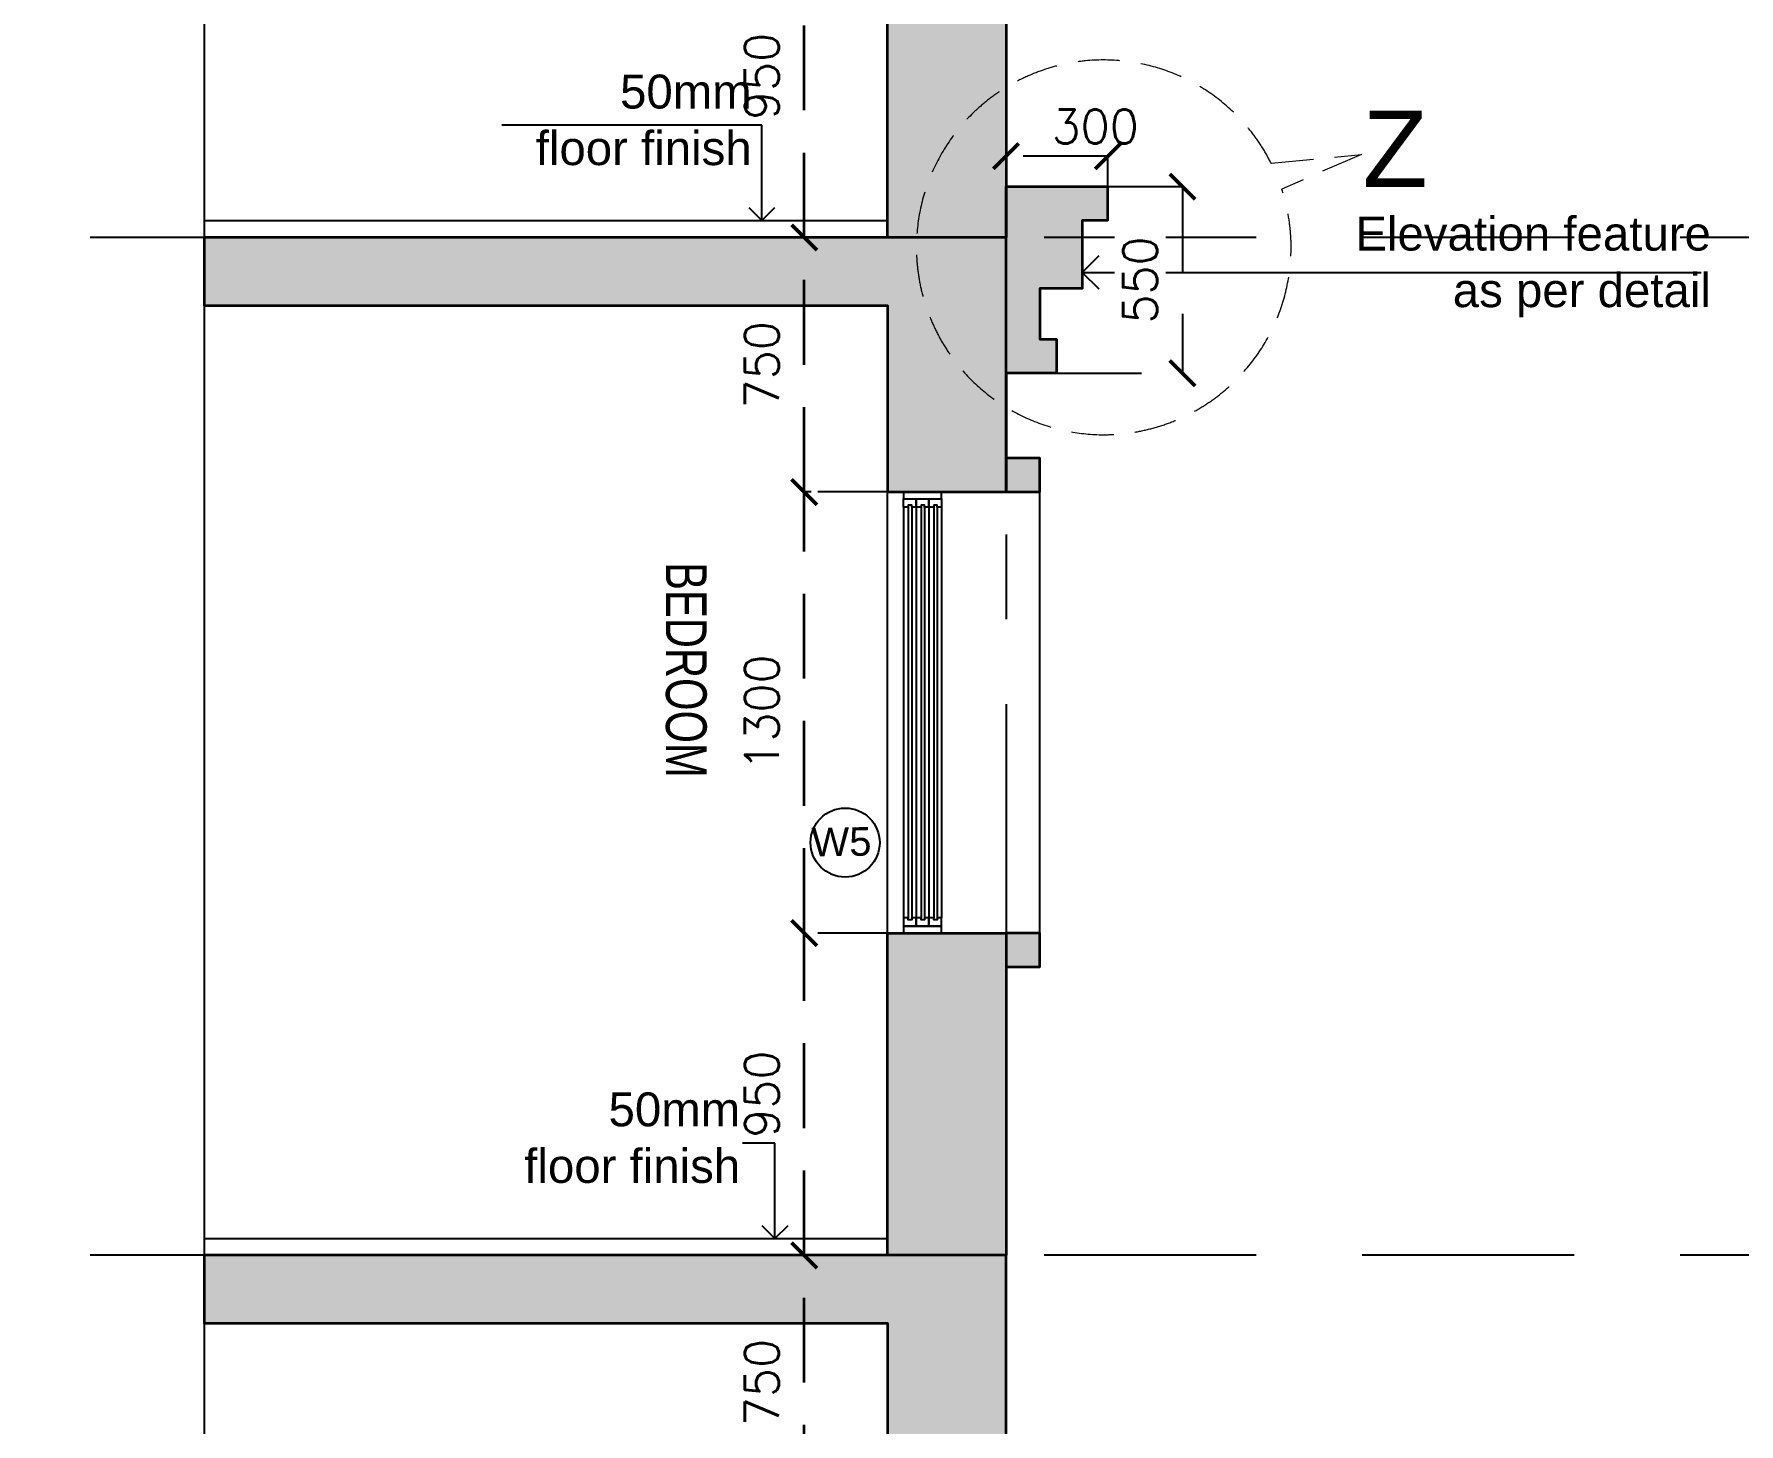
# Model space of a CAD drawing. Header units: millimetres. Extents: x 1066295 to 1300022, y -5734212 to -5454663.
# Drawn here: x 1225750 to 1230775, y -5544490 to -5540394 of the extents above; entities that cross this region are included whole.
import ezdxf
from ezdxf.enums import TextEntityAlignment as Align

# ---------------------------------------------------------------- set-up
doc = ezdxf.new("R2010")
doc.units = ezdxf.units.MM
doc.header["$LTSCALE"] = 1000
doc.header["$MEASUREMENT"] = 0
for name, pattern in [('AUDIT_D_120904163729-0', [0]), ('T9_PROFILE SECTIONS$0$HIDDEN', [0.375, 0.25, -0.125]), ('T9_PROFILE SECTIONS$0$HIDDEN2', [0.1875, 0.125, -0.0625]), ('T9_PROFILE SECTIONS$0$T10(T7 IS SIMILAR BUT MIRROR) - DIMENSION & TEXTING$0$HIDDEN', [0.375, 0.25, -0.125]), ('T9_PROFILE SECTIONS$0$T8_PROFILE SECTIONS$0$AUDIT_D_120904163729-0', [0]), ('T9_PROFILE SECTIONS$0$T8_PROFILE SECTIONS$0$HIDDEN', [0.375, 0.25, -0.125]), ('T9_PROFILE SECTIONS$0$T8_PROFILE SECTIONS$0$PHANTOM2', [1.25, 0.625, -0.125, 0.125, -0.125, 0.125, -0.125])]:
    doc.linetypes.add(name, pattern=pattern)
doc.layers.get('0').update_dxf_attribs({"linetype": 'AUDIT_D_120904163729-0'})
for name, color, linetype in [('T9_PROFILE SECTIONS$0$LEVEL', 7, 'Continuous'), ('T9_PROFILE SECTIONS$0$T10(T7 IS SIMILAR BUT MIRROR) - DIMENSION & TEXTING$0$A-DIMENSIONS', 2, 'T9_PROFILE SECTIONS$0$T10(T7 IS SIMILAR BUT MIRROR) - DIMENSION & TEXTING$0$HIDDEN'), ('T9_PROFILE SECTIONS$0$T8_PROFILE SECTIONS$0$A-BUILDING LINE TURNS HERE', 252, 'T9_PROFILE SECTIONS$0$T8_PROFILE SECTIONS$0$PHANTOM2'), ('T9_PROFILE SECTIONS$0$T8_PROFILE SECTIONS$0$a-ele', 8, 'Continuous'), ('T9_PROFILE SECTIONS$0$T8_PROFILE SECTIONS$0$a-window', 5, 'Continuous'), ('T9_PROFILE SECTIONS$0$T8_PROFILE SECTIONS$0$F.F.L', 36, 'Continuous'), ('T9_PROFILE SECTIONS$0$T8_PROFILE SECTIONS$0$HATCH 150', 8, 'Continuous'), ('T9_PROFILE SECTIONS$0$T8_PROFILE SECTIONS$0$Leader', 2, 'T9_PROFILE SECTIONS$0$T8_PROFILE SECTIONS$0$AUDIT_D_120904163729-0'), ('T9_PROFILE SECTIONS$0$T8_PROFILE SECTIONS$0$TEXT ROOM', 7, 'Continuous'), ('T9_PROFILE SECTIONS$0$T8_PROFILE SECTIONS$0$TYPICAL UNITS$0$a-door-no', 104, 'Continuous')]:
    doc.layers.add(name, color=color, linetype=linetype)
for name, color, linetype, lineweight in [('T9_PROFILE SECTIONS$0$R0-18-10-2014-T1-1st Podium Floor Plan$0$Text', 7, 'Continuous', 0), ('T9_PROFILE SECTIONS$0$T8_PROFILE SECTIONS$0$A-DIMENSION', 2, 'Continuous', 35), ('T9_PROFILE SECTIONS$0$T8_PROFILE SECTIONS$0$A-SLAB', 3, 'Continuous', 35), ('T9_PROFILE SECTIONS$0$T8_PROFILE SECTIONS$0$a-Text', 4, 'Continuous', 0), ('T9_PROFILE SECTIONS$0$T8_PROFILE SECTIONS$0$R0-18-10-2014-T1-1st Podium Floor Plan$0$Text', 7, 'Continuous', 0)]:
    doc.layers.add(name, color=color, linetype=linetype, lineweight=lineweight)
doc.styles.add('T9_PROFILE SECTIONS$0$ARIAL ARROW', font='arial.ttf')
doc.styles.add('T9_PROFILE SECTIONS$0$Romans 1', font='romans.shx', dxfattribs={"height": 100})
doc.styles.add('T9_PROFILE SECTIONS$0$T8_PROFILE SECTIONS$0$ARIAL ARROW', font='arial.ttf')
doc.styles.add('T9_PROFILE SECTIONS$0$T8_PROFILE SECTIONS$0$Romans 1', font='romans.shx', dxfattribs={"height": 100})
doc.styles.add('T9_PROFILE SECTIONS$0$T8_PROFILE SECTIONS$0$RSP_TXT 500', font='swisscl.ttf', dxfattribs={"height": 250})
doc.styles.add('T9_PROFILE SECTIONS$0$T8_PROFILE SECTIONS$0$TYPICAL UNITS$0$LODHA STANDERD', font='sanss___.ttf')
doc.dimstyles.new('T9_PROFILE SECTIONS$0$ALPINE S', dxfattribs={"dimscale": 0, "dimtxt": 100, "dimasz": 75, "dimexe": 0, "dimexo": 0, "dimgap": 75, "dimtad": 1, "dimdec": 0, "dimzin": 0, "dimdsep": 46, "dimtxsty": 'T9_PROFILE SECTIONS$0$Romans 1', "dimblk": 'T9_PROFILE SECTIONS$0$_ArchTick', "dimcen": 0.09, "dimclrd": 256, "dimclre": 256, "dimclrt": 7, "dimadec": 0, "dimazin": 0, "dimtfac": 1, "dimtdec": 0, "dimtofl": 0, "dimtmove": 1, "dimatfit": 0, "dimldrblk": 'T9_PROFILE SECTIONS$0$_Open90', "dimfxl": 1, "dimtolj": 1, "dimtzin": 0, "dimarcsym": 0})
doc.dimstyles.new('T9_PROFILE SECTIONS$0$T8_PROFILE SECTIONS$0$ALPINE S', dxfattribs={"dimscale": 0, "dimtxt": 100, "dimasz": 75, "dimexe": 0, "dimexo": 0, "dimgap": 75, "dimtad": 1, "dimdec": 0, "dimzin": 0, "dimdsep": 46, "dimtxsty": 'T9_PROFILE SECTIONS$0$T8_PROFILE SECTIONS$0$Romans 1', "dimblk": 'T9_PROFILE SECTIONS$0$T8_PROFILE SECTIONS$0$_ArchTick', "dimcen": 0.09, "dimclrd": 256, "dimclre": 256, "dimclrt": 7, "dimadec": 0, "dimazin": 0, "dimtfac": 1, "dimtdec": 0, "dimtofl": 0, "dimtmove": 1, "dimatfit": 0, "dimldrblk": 'T9_PROFILE SECTIONS$0$T8_PROFILE SECTIONS$0$_Open90', "dimfxl": 1, "dimtolj": 1, "dimtzin": 0, "dimarcsym": 0})

# ---------------------------------------------------------------- blocks, each defined once
blk = doc.blocks.new('T9_PROFILE SECTIONS$0$T8_PROFILE SECTIONS$0$_ArchTick')
at = {"color": 0, "linetype": 'ByBlock', "const_width": 0.15}
blk.add_lwpolyline([(-0.5, -0.5), (0.5, 0.5)], dxfattribs=at)
blk = doc.blocks.new('*D816')
at = {"layer": 'T9_PROFILE SECTIONS$0$T8_PROFILE SECTIONS$0$A-DIMENSION', "linetype": 'T9_PROFILE SECTIONS$0$T8_PROFILE SECTIONS$0$HIDDEN', "lineweight": -2, "transparency": 16777216}
for p, q in [((1230200.2, -5538595.1), (1229765.3, -5538595.1)), ((1230160.2, -5539345.1), (1229765.3, -5539345.1))]:
    blk.add_line(p, q, dxfattribs=at)
at = {"layer": 'T9_PROFILE SECTIONS$0$T8_PROFILE SECTIONS$0$A-DIMENSION', "linetype": 'T9_PROFILE SECTIONS$0$T8_PROFILE SECTIONS$0$HIDDEN', "transparency": 16777216}
blk.add_line((1229765.3, -5539345.1), (1229765.3, -5538595.1), dxfattribs=at)
at = {"layer": 'T9_PROFILE SECTIONS$0$T8_PROFILE SECTIONS$0$A-DIMENSION', "linetype": 'ByBlock', "transparency": 16777216, "xscale": 75, "yscale": 75, "zscale": 75}
for p, rotation in [((1229765.3, -5538595.1), 90), ((1229765.3, -5539345.1), 270)]:
    blk.add_blockref('T9_PROFILE SECTIONS$0$T8_PROFILE SECTIONS$0$_ArchTick', p, dxfattribs=dict(at, rotation=rotation))
at = {"layer": 'T9_PROFILE SECTIONS$0$T8_PROFILE SECTIONS$0$A-DIMENSION', "color": 7, "linetype": 'ByBlock', "transparency": 16777216, "insert": (1229640.3, -5538970.1), "char_height": 100, "attachment_point": 5, "rotation": 90, "style": 'T9_PROFILE SECTIONS$0$T8_PROFILE SECTIONS$0$Romans 1'}
blk.add_mtext('\\A1;750', dxfattribs=at)
blk = doc.blocks.new('T9_PROFILE SECTIONS$0$T8_PROFILE SECTIONS$0$_Open90')
at = {"color": 0, "linetype": 'ByBlock', "lineweight": -2}
for p, q in [((0, 0), (-1, 0)), ((-0.5, 0.5), (0, 0)), ((0, 0), (-0.5, -0.5))]:
    blk.add_line(p, q, dxfattribs=at)
blk = doc.blocks.new('*D817')
at = {"layer": 'T9_PROFILE SECTIONS$0$T8_PROFILE SECTIONS$0$A-DIMENSION', "linetype": 'T9_PROFILE SECTIONS$0$T8_PROFILE SECTIONS$0$HIDDEN', "lineweight": -2, "transparency": 16777216}
for p, q in [((1230055.6, -5537645.1), (1229765.3, -5537645.1)), ((1229910.5, -5538595.1), (1229765.3, -5538595.1))]:
    blk.add_line(p, q, dxfattribs=at)
at = {"layer": 'T9_PROFILE SECTIONS$0$T8_PROFILE SECTIONS$0$A-DIMENSION', "linetype": 'T9_PROFILE SECTIONS$0$T8_PROFILE SECTIONS$0$HIDDEN', "transparency": 16777216}
blk.add_line((1229765.3, -5538595.1), (1229765.3, -5537645.1), dxfattribs=at)
at = {"layer": 'T9_PROFILE SECTIONS$0$T8_PROFILE SECTIONS$0$A-DIMENSION', "linetype": 'ByBlock', "transparency": 16777216, "xscale": 75, "yscale": 75, "zscale": 75}
for p, rotation in [((1229765.3, -5537645.1), 90), ((1229765.3, -5538595.1), 270)]:
    blk.add_blockref('T9_PROFILE SECTIONS$0$T8_PROFILE SECTIONS$0$_ArchTick', p, dxfattribs=dict(at, rotation=rotation))
at = {"layer": 'T9_PROFILE SECTIONS$0$T8_PROFILE SECTIONS$0$A-DIMENSION', "color": 7, "linetype": 'ByBlock', "transparency": 16777216, "insert": (1229640.3, -5538120.1), "char_height": 100, "attachment_point": 5, "rotation": 90, "style": 'T9_PROFILE SECTIONS$0$T8_PROFILE SECTIONS$0$Romans 1'}
blk.add_mtext('\\A1;950', dxfattribs=at)
blk = doc.blocks.new('*D819')
at = {"layer": 'T9_PROFILE SECTIONS$0$T8_PROFILE SECTIONS$0$A-DIMENSION', "linetype": 'T9_PROFILE SECTIONS$0$T8_PROFILE SECTIONS$0$HIDDEN', "lineweight": -2, "transparency": 16777216}
for p, q in [((1230200.2, -5541595.1), (1229765.3, -5541595.1)), ((1230160.2, -5542345.1), (1229765.3, -5542345.1))]:
    blk.add_line(p, q, dxfattribs=at)
at = {"layer": 'T9_PROFILE SECTIONS$0$T8_PROFILE SECTIONS$0$A-DIMENSION', "linetype": 'T9_PROFILE SECTIONS$0$T8_PROFILE SECTIONS$0$HIDDEN', "transparency": 16777216}
blk.add_line((1229765.3, -5542345.1), (1229765.3, -5541595.1), dxfattribs=at)
at = {"layer": 'T9_PROFILE SECTIONS$0$T8_PROFILE SECTIONS$0$A-DIMENSION', "linetype": 'ByBlock', "transparency": 16777216, "xscale": 75, "yscale": 75, "zscale": 75}
for p, rotation in [((1229765.3, -5541595.1), 90), ((1229765.3, -5542345.1), 270)]:
    blk.add_blockref('T9_PROFILE SECTIONS$0$T8_PROFILE SECTIONS$0$_ArchTick', p, dxfattribs=dict(at, rotation=rotation))
at = {"layer": 'T9_PROFILE SECTIONS$0$T8_PROFILE SECTIONS$0$A-DIMENSION', "color": 7, "linetype": 'ByBlock', "transparency": 16777216, "insert": (1229640.3, -5541970.1), "char_height": 100, "attachment_point": 5, "rotation": 90, "style": 'T9_PROFILE SECTIONS$0$T8_PROFILE SECTIONS$0$Romans 1'}
blk.add_mtext('\\A1;750', dxfattribs=at)
blk = doc.blocks.new('*D820')
at = {"layer": 'T9_PROFILE SECTIONS$0$T8_PROFILE SECTIONS$0$A-DIMENSION', "linetype": 'T9_PROFILE SECTIONS$0$T8_PROFILE SECTIONS$0$HIDDEN', "lineweight": -2, "transparency": 16777216}
for p, q in [((1230055.6, -5540645.1), (1229765.3, -5540645.1)), ((1229910.5, -5541595.1), (1229765.3, -5541595.1))]:
    blk.add_line(p, q, dxfattribs=at)
at = {"layer": 'T9_PROFILE SECTIONS$0$T8_PROFILE SECTIONS$0$A-DIMENSION', "linetype": 'T9_PROFILE SECTIONS$0$T8_PROFILE SECTIONS$0$HIDDEN', "transparency": 16777216}
blk.add_line((1229765.3, -5541595.1), (1229765.3, -5540645.1), dxfattribs=at)
at = {"layer": 'T9_PROFILE SECTIONS$0$T8_PROFILE SECTIONS$0$A-DIMENSION', "linetype": 'ByBlock', "transparency": 16777216, "xscale": 75, "yscale": 75, "zscale": 75}
for p, rotation in [((1229765.3, -5540645.1), 90), ((1229765.3, -5541595.1), 270)]:
    blk.add_blockref('T9_PROFILE SECTIONS$0$T8_PROFILE SECTIONS$0$_ArchTick', p, dxfattribs=dict(at, rotation=rotation))
at = {"layer": 'T9_PROFILE SECTIONS$0$T8_PROFILE SECTIONS$0$A-DIMENSION', "color": 7, "linetype": 'ByBlock', "transparency": 16777216, "insert": (1229640.3, -5541120.1), "char_height": 100, "attachment_point": 5, "rotation": 90, "style": 'T9_PROFILE SECTIONS$0$T8_PROFILE SECTIONS$0$Romans 1'}
blk.add_mtext('\\A1;950', dxfattribs=at)
blk = doc.blocks.new('*D821')
at = {"layer": 'T9_PROFILE SECTIONS$0$T8_PROFILE SECTIONS$0$A-DIMENSION', "linetype": 'T9_PROFILE SECTIONS$0$T8_PROFILE SECTIONS$0$HIDDEN', "lineweight": -2, "transparency": 16777216}
for p, q in [((1230055.6, -5539345.1), (1229765.3, -5539345.1)), ((1230055.6, -5540645.1), (1229765.3, -5540645.1))]:
    blk.add_line(p, q, dxfattribs=at)
at = {"layer": 'T9_PROFILE SECTIONS$0$T8_PROFILE SECTIONS$0$A-DIMENSION', "linetype": 'T9_PROFILE SECTIONS$0$T8_PROFILE SECTIONS$0$HIDDEN', "transparency": 16777216}
blk.add_line((1229765.3, -5540645.1), (1229765.3, -5539345.1), dxfattribs=at)
at = {"layer": 'T9_PROFILE SECTIONS$0$T8_PROFILE SECTIONS$0$A-DIMENSION', "linetype": 'ByBlock', "transparency": 16777216, "xscale": 75, "yscale": 75, "zscale": 75}
for p, rotation in [((1229765.3, -5539345.1), 90), ((1229765.3, -5540645.1), 270)]:
    blk.add_blockref('T9_PROFILE SECTIONS$0$T8_PROFILE SECTIONS$0$_ArchTick', p, dxfattribs=dict(at, rotation=rotation))
at = {"layer": 'T9_PROFILE SECTIONS$0$T8_PROFILE SECTIONS$0$A-DIMENSION', "color": 7, "linetype": 'ByBlock', "transparency": 16777216, "insert": (1229640.3, -5539995.1), "char_height": 100, "attachment_point": 5, "rotation": 90, "style": 'T9_PROFILE SECTIONS$0$T8_PROFILE SECTIONS$0$Romans 1'}
blk.add_mtext('\\A1;1300', dxfattribs=at)
blk = doc.blocks.new('T9_PROFILE SECTIONS$0$T8_PROFILE SECTIONS$0$A$C70077D06')
at = {"layer": 'T9_PROFILE SECTIONS$0$T8_PROFILE SECTIONS$0$a-ele', "elevation": 0}
blk.add_lwpolyline([(-160.1, 0), (-160.1, 1300)], dxfattribs=at)
at = {"layer": 'T9_PROFILE SECTIONS$0$T8_PROFILE SECTIONS$0$a-window', "color": 1}
for p, q in [((-112.5, 1255), (-112.5, 45, 0)), ((-75, 1255), (-75, 45, 0)), ((-75, 1255), (-75, 45, 0)), ((-37.5, 1255), (-37.5, 45, 0))]:
    blk.add_line(p, q, dxfattribs=at)
at = {"layer": 'T9_PROFILE SECTIONS$0$T8_PROFILE SECTIONS$0$a-window', "color": 5}
for p, q in [((-98.3, 1255), (-98.3, 45, 0)), ((-88.3, 1255), (-88.3, 45, 0)), ((-60.8, 1255), (-60.8, 45, 0)), ((-50.8, 1255), (-50.8, 45, 0))]:
    blk.add_line(p, q, dxfattribs=at)
at = {"layer": 'T9_PROFILE SECTIONS$0$T8_PROFILE SECTIONS$0$a-window', "color": 250}
for p, q in [((-23.3, 1255), (-23.3, 45, 0)), ((-13.3, 1255), (-13.3, 45, 0)), ((0, 1255), (0, 45, 0))]:
    blk.add_line(p, q, dxfattribs=at)
at = {"layer": 'T9_PROFILE SECTIONS$0$T8_PROFILE SECTIONS$0$a-window', "color": 4}
for points in [[(0, 1280), (0, 1300), (-112.5, 1300), (-112.5, 1280)], [(-98.3, 1255), (-112.5, 1255), (-112.5, 1280), (-75, 1280), (-75, 1255), (-88.3, 1255), (-88.3, 1261), (-98.3, 1261)], [(-60.8, 1255), (-75, 1255), (-75, 1280), (-37.5, 1280), (-37.5, 1255), (-50.8, 1255), (-50.8, 1261), (-60.8, 1261)], [(-23.3, 1255), (-37.5, 1255), (-37.5, 1280), (0, 1280), (0, 1255), (-13.3, 1255), (-13.3, 1261), (-23.3, 1261)], [(-98.3, 45), (-112.5, 45), (-112.5, 20), (-75, 20), (-75, 45), (-88.3, 45), (-88.3, 39), (-98.3, 39)], [(0, 0), (0, 20), (-112.5, 20), (-112.5, 0)], [(-60.8, 45), (-75, 45), (-75, 20), (-37.5, 20), (-37.5, 45), (-50.8, 45), (-50.8, 39), (-60.8, 39)], [(-23.3, 45), (-37.5, 45), (-37.5, 20), (0, 20), (0, 45), (-13.3, 45), (-13.3, 39), (-23.3, 39)]]:
    blk.add_lwpolyline(points, close=True, dxfattribs=at)
blk = doc.blocks.new('T9_PROFILE SECTIONS$0$_ArchTick')
at = {"color": 0, "linetype": 'ByBlock', "const_width": 0.15}
blk.add_lwpolyline([(-0.5, -0.5), (0.5, 0.5)], dxfattribs=at)
blk = doc.blocks.new('*D822')
at = {"layer": 'T9_PROFILE SECTIONS$0$T10(T7 IS SIMILAR BUT MIRROR) - DIMENSION & TEXTING$0$A-DIMENSIONS', "linetype": 'T9_PROFILE SECTIONS$0$HIDDEN', "lineweight": -2, "transparency": 16777216}
for p, q in [((1230360.2, -5538445.1), (1230360.2, -5538355.4)), ((1230660.4, -5538445.1), (1230660.4, -5538355.4))]:
    blk.add_line(p, q, dxfattribs=at)
at = {"layer": 'T9_PROFILE SECTIONS$0$T10(T7 IS SIMILAR BUT MIRROR) - DIMENSION & TEXTING$0$A-DIMENSIONS', "lineweight": -2, "transparency": 16777216}
blk.add_line((1230660.4, -5538355.4), (1230360.2, -5538355.4), dxfattribs=at)
at = {"layer": 'T9_PROFILE SECTIONS$0$T10(T7 IS SIMILAR BUT MIRROR) - DIMENSION & TEXTING$0$A-DIMENSIONS', "linetype": 'ByBlock', "lineweight": -2, "transparency": 16777216, "xscale": 75, "yscale": 75, "zscale": 75, "rotation": 180}
blk.add_blockref('T9_PROFILE SECTIONS$0$_ArchTick', (1230360.2, -5538355.4), dxfattribs=at)
at = {"layer": 'T9_PROFILE SECTIONS$0$T10(T7 IS SIMILAR BUT MIRROR) - DIMENSION & TEXTING$0$A-DIMENSIONS', "color": 7, "linetype": 'ByBlock', "transparency": 16777216, "insert": (1230622.9, -5538267.9), "char_height": 100, "attachment_point": 5, "style": 'T9_PROFILE SECTIONS$0$Romans 1', "bg_fill": 3, "box_fill_scale": 1.25, "bg_fill_color": 256, "bg_fill_true_color": 13158600, "bg_fill_transparency": 0}
blk.add_mtext('\\A1;300', dxfattribs=at)
at = {"layer": 'T9_PROFILE SECTIONS$0$T10(T7 IS SIMILAR BUT MIRROR) - DIMENSION & TEXTING$0$A-DIMENSIONS', "linetype": 'ByBlock', "lineweight": -2, "transparency": 16777216, "xscale": 75, "yscale": 75, "zscale": 75}
blk.add_blockref('T9_PROFILE SECTIONS$0$_ArchTick', (1230660.4, -5538355.4), dxfattribs=at)
blk = doc.blocks.new('T9_PROFILE SECTIONS$0$_Open90')
at = {"color": 0, "linetype": 'ByBlock', "lineweight": -2}
for p, q in [((0, 0), (-1, 0)), ((-0.5, 0.5), (0, 0)), ((0, 0), (-0.5, -0.5))]:
    blk.add_line(p, q, dxfattribs=at)
blk = doc.blocks.new('*D823')
at = {"layer": 'T9_PROFILE SECTIONS$0$T10(T7 IS SIMILAR BUT MIRROR) - DIMENSION & TEXTING$0$A-DIMENSIONS', "linetype": 'T9_PROFILE SECTIONS$0$HIDDEN', "lineweight": -2, "transparency": 16777216}
for p, q in [((1230659.4, -5538445.1), (1230880.3, -5538445.1)), ((1230509.4, -5538995.1), (1230880.3, -5538995.1))]:
    blk.add_line(p, q, dxfattribs=at)
at = {"layer": 'T9_PROFILE SECTIONS$0$T10(T7 IS SIMILAR BUT MIRROR) - DIMENSION & TEXTING$0$A-DIMENSIONS', "lineweight": -2, "transparency": 16777216}
blk.add_line((1230880.3, -5538445.1), (1230880.3, -5538995.1), dxfattribs=at)
at = {"layer": 'T9_PROFILE SECTIONS$0$T10(T7 IS SIMILAR BUT MIRROR) - DIMENSION & TEXTING$0$A-DIMENSIONS', "linetype": 'ByBlock', "lineweight": -2, "transparency": 16777216, "xscale": 75, "yscale": 75, "zscale": 75}
for p, rotation in [((1230880.3, -5538445.1), 90), ((1230880.3, -5538995.1), 270)]:
    blk.add_blockref('T9_PROFILE SECTIONS$0$_ArchTick', p, dxfattribs=dict(at, rotation=rotation))
at = {"layer": 'T9_PROFILE SECTIONS$0$T10(T7 IS SIMILAR BUT MIRROR) - DIMENSION & TEXTING$0$A-DIMENSIONS', "color": 7, "linetype": 'ByBlock', "transparency": 16777216, "insert": (1230755.3, -5538720.1), "char_height": 100, "attachment_point": 5, "rotation": 90, "style": 'T9_PROFILE SECTIONS$0$Romans 1', "bg_fill": 3, "box_fill_scale": 1.25, "bg_fill_color": 256, "bg_fill_true_color": 13158600, "bg_fill_transparency": 0}
blk.add_mtext('\\A1;550', dxfattribs=at)
blk = doc.blocks.new('T9_PROFILE SECTIONS$0$T8_PROFILE SECTIONS$0$TYPICAL UNITS$0$B-flat-33')
at = {"layer": 'T9_PROFILE SECTIONS$0$T8_PROFILE SECTIONS$0$TYPICAL UNITS$0$a-door-no'}
blk.add_ellipse((14107.6, 1401.5), major_axis=(0, -181), ratio=0.999989, dxfattribs=at)
at = {"layer": 'T9_PROFILE SECTIONS$0$T8_PROFILE SECTIONS$0$TYPICAL UNITS$0$a-door-no', "style": 'T9_PROFILE SECTIONS$0$T8_PROFILE SECTIONS$0$TYPICAL UNITS$0$LODHA STANDERD', "oblique": 0.00002, "width": 0.999989}
blk.add_attdef('OP1', text='', height=150, rotation=0.75922, dxfattribs=at).set_placement((14117, 1331.6), align=Align.CENTER)
blk = doc.blocks.new('T9_PROFILE SECTIONS')
at = {"layer": 'T9_PROFILE SECTIONS$0$T8_PROFILE SECTIONS$0$HATCH 150'}
h = blk.add_hatch(color=8, dxfattribs=at)
h.dxf.hatch_style = 1
h.paths.add_polyline_path([(1230360.2325, -5538595.0951), (1230010.2324, -5538595.0951), (1230010.2323, -5537645.0931), (1230360.2324, -5537645.0931)])
h = blk.add_hatch(dxfattribs=at)
h.set_pattern_fill('AR-SAND', color=8, scale=10, angle=450)
h.set_pattern_definition([(217.5, (-4473204.107, -7000141.943), (0.62993358, -19.26823769), [0, -15.2, 0, -17, 0, -16.25]), (187.5, (-4473204.107, -7000141.943), (-17.69776705, -28.22146065), [0, -8.2, 0, -13.7, 0, -5.25]), (147.5, (-4473191.807, -7000141.943), (-31.141418618, -0.056590535), [0, -5, 0, -18, 0, -23.5]), (137.5, (-4473191.807, -7000141.943), (-30.06126605, -8.77675565), [0, -2.5, 0, -11.8, 0, -13.5])])
h.paths.add_polyline_path([(1230360.1463, -5538995.0941), (1230360.2324, -5539345.1004), (1230360.2324, -5538445.1004), (1230659.3537, -5538445.1004), (1230659.3537, -5538545.1009), (1230584.3834, -5538545.1009), (1230584.3834, -5538745.0937), (1230459.3834, -5538745.0937), (1230459.3834, -5538895.0813), (1230509.3834, -5538895.0813), (1230509.3834, -5538995.0818), (1230459.3046, -5538995.0941)])
h = blk.add_hatch(color=8, dxfattribs=at)
h.dxf.hatch_style = 1
h.paths.add_polyline_path([(1227995.8797, -5538595.0931), (1227995.8797, -5538795.0931), (1230010.2324, -5538795.0931), (1230010.2324, -5539345.1156), (1230360.2324, -5539345.1156), (1230360.2324, -5539245.0931), (1230360.2324, -5538595.0956)])
h = blk.add_hatch(dxfattribs=at)
h.set_pattern_fill('AR-SAND', color=8, scale=10, angle=450)
h.set_pattern_definition([(127.5, (2806.476, 129999.961), (-19.26823769, -0.62993358), [0, -15.2, 0, -17, 0, -16.25]), (97.5, (2806.476, 129999.96), (-28.22146065, 17.69776705), [0, -8.2, 0, -13.7, 0, -5.25]), (57.5, (2806.476, 129987.661), (-0.056590535, 31.141418618), [0, -5, 0, -18, 0, -23.5]), (47.5, (2806.476, 129987.66), (-8.77675565, 30.06126605), [0, -2.5, 0, -11.8, 0, -13.5])])
h.paths.add_polyline_path([(1230360.2324, -5539345.1156), (1230460.2324, -5539345.1156), (1230460.2324, -5539245.1156), (1230360.2324, -5539245.1156)])
h.paths.add_polyline_path([(1230360.2324, -5540745.0931), (1230460.2324, -5540745.0931), (1230460.2324, -5540645.0931), (1230360.2324, -5540645.0931)])
h = blk.add_hatch(color=8, dxfattribs=at)
h.dxf.hatch_style = 1
h.paths.add_polyline_path([(1230360.2325, -5541595.0951), (1230010.2324, -5541595.0951), (1230010.2323, -5540645.0931), (1230360.2324, -5540645.0931)])
h = blk.add_hatch(color=8, dxfattribs=at)
h.dxf.hatch_style = 1
h.paths.add_polyline_path([(1227995.8797, -5541595.0931), (1227995.8797, -5541795.0931), (1230010.2324, -5541795.0931), (1230010.2324, -5542345.0931), (1230360.2324, -5542345.0931), (1230360.2324, -5542245.0931), (1230360.2324, -5541595.0956)])
at = {"layer": 'T9_PROFILE SECTIONS$0$LEVEL', "color": 8, "linetype": 'T9_PROFILE SECTIONS$0$HIDDEN2', "ltscale": 5}
for p, q in [((1261097.5948, -5538595.054, -0.01), (1103452.4742, -5538595.054, -0.01)), ((1261097.5948, -5541595.054, -0.01), (1103452.4742, -5541595.054, -0.01))]:
    blk.add_line(p, q, dxfattribs=at)
at = {"layer": 'T9_PROFILE SECTIONS$0$R0-18-10-2014-T1-1st Podium Floor Plan$0$Text', "linetype": 'T9_PROFILE SECTIONS$0$HIDDEN', "ltscale": 0.5, "elevation": -0.0201}
blk.add_lwpolyline([(1231141.6735, -5538376.1399), (1231407.8602, -5538349.9992), (1231172.9888, -5538452.1108)], dxfattribs=at)
at = {"layer": 'T9_PROFILE SECTIONS$0$T10(T7 IS SIMILAR BUT MIRROR) - DIMENSION & TEXTING$0$A-DIMENSIONS', "linetype": 'ByBlock'}
blk.add_line((1230460.2324, -5540645.0931, -0.01), (1230460.2324, -5539345.1156, -0.01), dxfattribs=at)
at = {"layer": 'T9_PROFILE SECTIONS$0$T10(T7 IS SIMILAR BUT MIRROR) - DIMENSION & TEXTING$0$A-DIMENSIONS', "linetype": 'ByBlock', "elevation": -0.01}
blk.add_lwpolyline([(1227995.8797, -5456602.5146), (1227995.8797, -5503726.2346), (1228200.2566, -5503726.2346), (1228200.2566, -5503804.6941), (1227640.0046, -5503804.6941), (1227640.0046, -5503919.731), (1227995.8797, -5503919.731), (1227995.8797, -5546355.1241)], dxfattribs=at)
at = {"layer": 'T9_PROFILE SECTIONS$0$T8_PROFILE SECTIONS$0$A-BUILDING LINE TURNS HERE', "ltscale": 2}
blk.add_line((1230360.2324, -5454970.1218, -0.01), (1230360.2324, -5549769.6725, -0.01), dxfattribs=at)
at = {"layer": 'T9_PROFILE SECTIONS$0$T8_PROFILE SECTIONS$0$A-SLAB', "linetype": 'ByBlock'}
for points, elevation in [([(1230360.2325, -5538595.0951), (1230010.2324, -5538595.0951), (1230010.2323, -5537645.0931), (1230360.2324, -5537645.0931)], -0.01), ([(1230360.1463, -5538995.0941), (1230360.2324, -5539345.1004), (1230360.2324, -5539345.1004), (1230360.2324, -5538445.1004), (1230659.3537, -5538445.1004), (1230659.3537, -5538545.1009), (1230584.3834, -5538545.1009), (1230584.3834, -5538745.0937), (1230459.3834, -5538745.0937), (1230459.3834, -5538895.0813), (1230509.3834, -5538895.0813), (1230509.3834, -5538995.0818), (1230459.3046, -5538995.0941), (1230459.3046, -5538995.0941)], 0.204), ([(1227995.8797, -5538595.0931), (1227995.8797, -5538795.0931), (1230010.2324, -5538795.0931), (1230010.2324, -5539345.1156), (1230360.2324, -5539345.1156), (1230360.2324, -5539245.0931), (1230360.2324, -5539245.0931), (1230360.2324, -5538595.0956)], -0.01), ([(1230360.2324, -5539345.1156), (1230460.2324, -5539345.1156), (1230460.2324, -5539245.1156), (1230360.2324, -5539245.1156)], -0.01), ([(1230360.2325, -5541595.0951), (1230010.2324, -5541595.0951), (1230010.2323, -5540645.0931), (1230360.2324, -5540645.0931)], -0.01), ([(1230360.2324, -5540745.0931), (1230460.2324, -5540745.0931), (1230460.2324, -5540645.0931), (1230360.2324, -5540645.0931)], -0.01), ([(1227995.8797, -5541595.0931), (1227995.8797, -5541795.0931), (1230010.2324, -5541795.0931), (1230010.2324, -5542345.0931), (1230360.2324, -5542345.0931), (1230360.2324, -5542245.0931), (1230360.2324, -5542245.0931), (1230360.2324, -5541595.0956)], -0.01)]:
    blk.add_lwpolyline(points, close=True, dxfattribs=dict(at, elevation=elevation))
at = {"layer": 'T9_PROFILE SECTIONS$0$T8_PROFILE SECTIONS$0$F.F.L', "linetype": 'Continuous', "ltscale": 0.1, "elevation": -0.01}
for points in [[(1227995.8797, -5538545.1712), (1230010.2324, -5538545.171)], [(1227995.8797, -5541545.1712), (1230010.2324, -5541545.171)]]:
    blk.add_lwpolyline(points, dxfattribs=at)
at = {"linetype": 'ByBlock', "extrusion": (0, 0, -1), "xscale": -1, "zscale": -1}
blk.add_blockref('T9_PROFILE SECTIONS$0$T8_PROFILE SECTIONS$0$A$C70077D06', (-1230170.3167, -5540645.0931), dxfattribs=at)
at = {"layer": 'T9_PROFILE SECTIONS$0$T8_PROFILE SECTIONS$0$TEXT ROOM', "ltscale": 0.1}
ref = blk.add_blockref('T9_PROFILE SECTIONS$0$T8_PROFILE SECTIONS$0$TYPICAL UNITS$0$B-flat-33', (1221950.3163, -5541166.9353, -0.01), dxfattribs=dict(at, xscale=0.5625, yscale=0.5625, zscale=0.5625))
ref.add_attrib('OP1', 'W5', dxfattribs={"layer": 'T9_PROFILE SECTIONS$0$T8_PROFILE SECTIONS$0$TYPICAL UNITS$0$a-door-no', "height": 84.375, "rotation": 0.7592242, "style": 'T9_PROFILE SECTIONS$0$T8_PROFILE SECTIONS$0$TYPICAL UNITS$0$LODHA STANDERD', "oblique": 0.0000158, "width": 0.999989}).set_placement((1229875.6345, -5540418.1129, -0.01), align=Align.CENTER)
at = {"layer": 'T9_PROFILE SECTIONS$0$R0-18-10-2014-T1-1st Podium Floor Plan$0$Text', "linetype": 'ByBlock', "style": 'T9_PROFILE SECTIONS$0$ARIAL ARROW'}
blk.add_text('Z', height=225, dxfattribs=at).set_placement((1231410.8915, -5538445.7884, -0.0201))
at = {"layer": 'T9_PROFILE SECTIONS$0$T8_PROFILE SECTIONS$0$a-Text', "insert": (1229477.499, -5539551.8644, 156.4986), "char_height": 120, "attachment_point": 1, "rotation": 270, "style": 'T9_PROFILE SECTIONS$0$T8_PROFILE SECTIONS$0$RSP_TXT 500'}
blk.add_mtext_dynamic_manual_height_columns('BEDROOM', width=1106.247749, gutter_width=500, heights=[0], dxfattribs=at)
at = {"layer": 'T9_PROFILE SECTIONS$0$T8_PROFILE SECTIONS$0$R0-18-10-2014-T1-1st Podium Floor Plan$0$Text', "char_height": 100, "style": 'T9_PROFILE SECTIONS$0$T8_PROFILE SECTIONS$0$ARIAL ARROW'}
for s, insert, width, attachment_point in [('50mm floor finish   ', (1229610.3626, -5538114.8553, -0.01), 667.9451, 3), ('Elevation feature as per detail\\P  ', (1232438.1074, -5538997.0631, 0.204), 1133.401091, 9), ('50mm floor finish   ', (1229576.4872, -5541114.8553, -0.01), 673.541839, 3)]:
    blk.add_mtext(s, dxfattribs=dict(at, insert=insert, width=width, attachment_point=attachment_point))
at = {"layer": 'T9_PROFILE SECTIONS$0$T8_PROFILE SECTIONS$0$A-DIMENSION', "linetype": 'ByBlock'}
for base, p1, p2, picture, middle in [((1229765.3014, -5537645.0965, -0.01), (1229910.4881, -5538595.0931, -0.01), (1230055.5904, -5537645.0965, -0.0201), '*D817', (1229640.3014, -5538120.0948, -0.01)), ((1229765.3014, -5538595.0931, -0.01), (1230160.2324, -5539345.0931, -0.01), (1230200.2324, -5538595.0931, -0.01), '*D816', (1229640.3014, -5538970.0931, -0.01)), ((1229765.3014, -5539345.1156, -0.01), (1230055.5904, -5540645.0964, -0.01), (1230055.5904, -5539345.1156, -0.01), '*D821', (1229640.3014, -5539995.106, -0.01)), ((1229765.3014, -5540645.0964, -0.01), (1229910.4881, -5541595.0931, -0.01), (1230055.5904, -5540645.0964, -0.0201), '*D820', (1229640.3014, -5541120.0948, -0.01)), ((1229765.3014, -5541595.0931, -0.01), (1230160.2324, -5542345.0931, -0.01), (1230200.2324, -5541595.0931, -0.01), '*D819', (1229640.3014, -5541970.0931, -0.01))]:
    dim = blk.add_linear_dim(base=base, p1=p1, p2=p2, angle=90, dimstyle='T9_PROFILE SECTIONS$0$T8_PROFILE SECTIONS$0$ALPINE S', override={"dimscale": 1, "dimfxl": 5, "dimlwd": 65535, "dimarcsym": 1}, dxfattribs=at)
    dim.commit()
    dim.dimension.update_dxf_attribs({"geometry": picture, "text_midpoint": middle})
at = {"layer": 'T9_PROFILE SECTIONS$0$T8_PROFILE SECTIONS$0$Leader'}
for points, override in [([(1229639.9469, -5538545.1712, -0.01), (1229639.9469, -5538264.2517, -0.01), (1228874.2032, -5538264.2517, -0.01)], {"dimscale": 1, "dimtad": 0}), ([(1230584.3834, -5538697.6649, 0.1838), (1232409.7938, -5538697.6649, 0.1838)], {"dimscale": 1, "dimasz": 100, "dimtad": 0, "dimclrd": 256}), ([(1229678.9151, -5541545.1712, -0.01), (1229678.9151, -5541264.2517, -0.01), (1229583.6607, -5541264.2517, -0.01)], {"dimscale": 1, "dimtad": 0})]:
    blk.add_leader(points, dimstyle='T9_PROFILE SECTIONS$0$T8_PROFILE SECTIONS$0$ALPINE S', override=override, dxfattribs=at)
at = {"layer": 'T9_PROFILE SECTIONS$0$T10(T7 IS SIMILAR BUT MIRROR) - DIMENSION & TEXTING$0$A-DIMENSIONS', "linetype": 'ByBlock'}
dim = blk.add_linear_dim(base=(1230360.2324, -5538355.4246, -0.01), p1=(1230660.3537, -5538445.1004, 0.204), p2=(1230360.2324, -5538445.1004, 0.204), dimstyle='T9_PROFILE SECTIONS$0$ALPINE S', override={"dimscale": 1, "dimfxl": 5, "dimtfill": 1, "dimarcsym": 1}, dxfattribs=at)
dim.commit()
dim.dimension.update_dxf_attribs({"geometry": '*D822', "text_midpoint": (1230622.8537, -5538392.9246, -0.01), "dimtype": 128})
dim = blk.add_linear_dim(base=(1230880.3074, -5538995.0818, -0.01), p1=(1230659.3537, -5538445.1004, 0.204), p2=(1230509.3834, -5538995.0818, 0.204), angle=90, dimstyle='T9_PROFILE SECTIONS$0$ALPINE S', override={"dimscale": 1, "dimfxl": 5, "dimtfill": 1, "dimarcsym": 1}, dxfattribs=at)
dim.commit()
dim.dimension.update_dxf_attribs({"geometry": '*D823', "text_midpoint": (1230755.3074, -5538720.0911, -0.01)})
at = {"layer": 'T9_PROFILE SECTIONS$0$R0-18-10-2014-T1-1st Podium Floor Plan$0$Text', "linetype": 'T9_PROFILE SECTIONS$0$HIDDEN', "ltscale": 0.5}
blk.add_arc((1230648.1891, -5538623.9945, -0.01), 552.2306, 26.6682869, 18.1347935, dxfattribs=at)

msp = doc.modelspace()

# ---------------------------------------------------------------- block references
at = {"linetype": 'ByBlock'}
msp.add_blockref('T9_PROFILE SECTIONS', (-1745.2, -2398.4, 0.4), dxfattribs=at)

doc.saveas('drawing.dxf')
